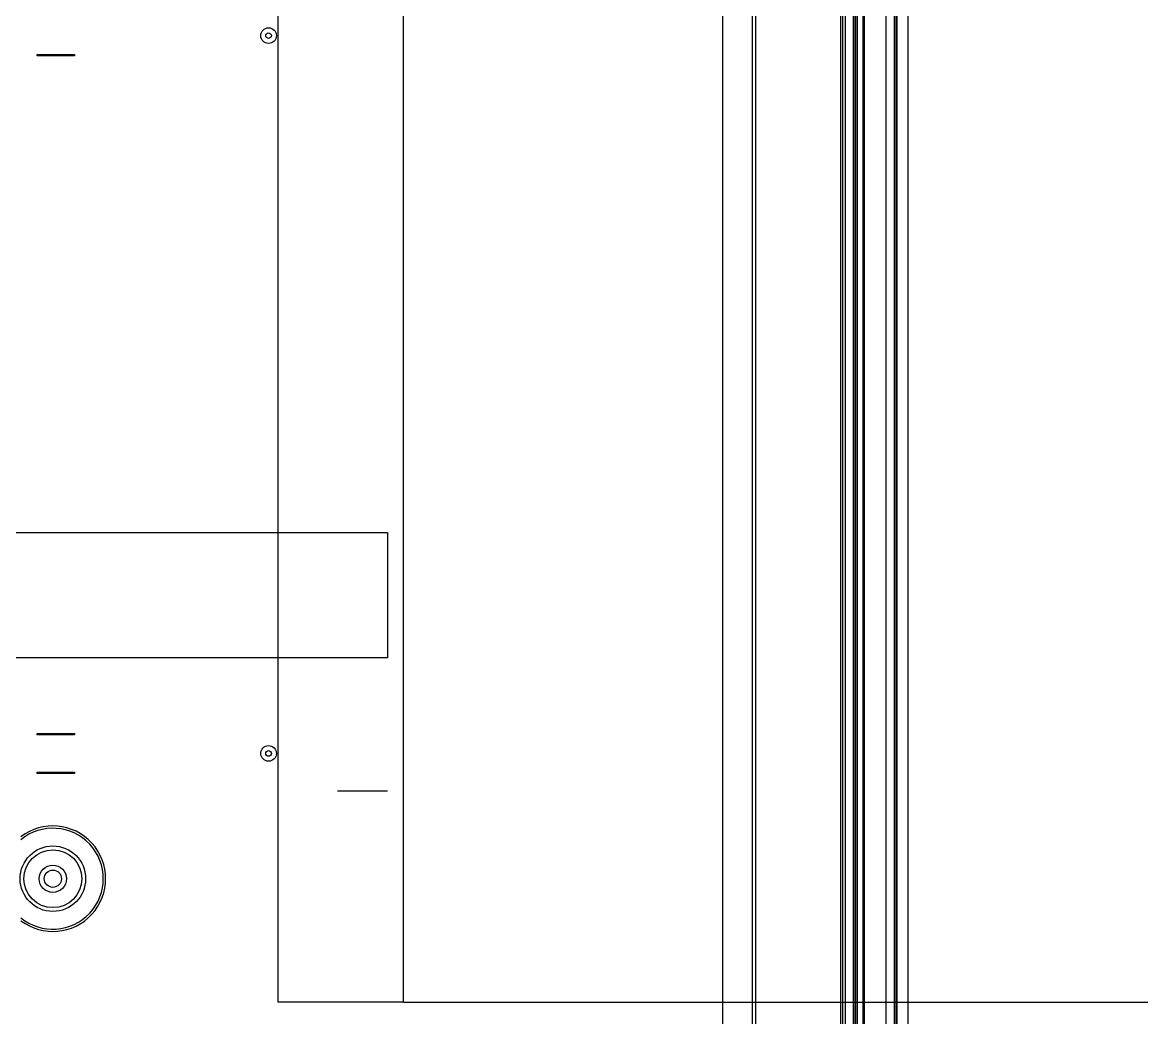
# Model space of a CAD drawing. Header units: inches. Extents: x 67335 to 69337, y -6743 to -3973.
# Drawn here: x 68902.2 to 69081.2, y -5390.5 to -5231.4 of the extents above; entities that cross this region are included whole.
import ezdxf

# ---------------------------------------------------------------- set-up
doc = ezdxf.new("R2010")
doc.units = ezdxf.units.IN
doc.header["$LTSCALE"] = 2.574606
doc.header["$MEASUREMENT"] = 0
doc.layers.get('0').update_dxf_attribs({"linetype": 'CONTINUOUS'})
doc.layers.add('02___PRT_ALL_AXES', color=7, linetype='CONTINUOUS')

msp = doc.modelspace()

# ---------------------------------------------------------------- linework, layer by layer
at = {"color": 7, "linetype": 'Continuous'}
for p, q in [((69040.28, -4654.04), (69040.28, -5474.66)), ((69041.68, -5474.66), (69041.68, -4653.14)), ((69036.58, -4656.04), (69036.58, -5474.66)), ((69036.78, -4656.04), (69036.78, -5474.66)), ((69041.88, -4656.04), (69041.88, -5474.66)), ((69035.16, -4661.26), (69035.16, -5474.66)), ((69035.49, -5474.66), (69035.49, -4661.07)), ((69035.7, -4660.95), (69035.7, -5474.66)), ((69033.02, -4666.51), (69033.02, -5452.2)), ((69033.35, -4666.51), (69033.35, -5452.2)), ((69033.77, -4665.54), (69033.77, -5462.65)), ((69014.17, -4697.25), (69014.17, -5446.14)), ((69018.91, -4697.25), (69018.91, -5446.03))]:
    msp.add_line(p, q, dxfattribs=at)
at = {"color": 5, "linetype": 'Continuous'}
msp.add_line((69035.08, -5474.66), (69035.08, -4661.31), dxfattribs=at)
at = {"linetype": 'Continuous'}
for p, q in [((69014.17, -4697.25), (69014.17, -5446.83)), ((69018.91, -4697.25), (69018.91, -5446.03)), ((69019.47, -5446.03), (69019.47, -4697.25)), ((68904.51, -5236.48), (68910.51, -5236.48)), ((68904.51, -5236.68), (68904.51, -5236.48)), ((68910.51, -5236.68), (68904.51, -5236.68)), ((68910.51, -5236.48), (68910.51, -5236.68)), ((68904.51, -5345.07), (68910.51, -5345.07)), ((68904.51, -5345.27), (68904.51, -5345.07)), ((68910.51, -5345.27), (68904.51, -5345.27)), ((68910.51, -5345.07), (68910.51, -5345.27)), ((68904.51, -5351.27), (68910.51, -5351.27)), ((68904.51, -5351.47), (68904.51, -5351.27)), ((68910.51, -5351.47), (68904.51, -5351.47)), ((68910.51, -5351.27), (68910.51, -5351.47))]:
    msp.add_line(p, q, dxfattribs=at)
at = {"color": 1}
for p, q in [((68943.08, -5388.03), (68943.08, -4756.05)), ((68963.08, -4756.05), (68963.08, -5388.03)), ((67676.54, -5312.96), (68960.54, -5312.96)), ((68960.54, -5312.96), (68960.54, -5332.96)), ((68960.54, -5332.96), (67676.54, -5332.96)), ((68963.08, -5388.03), (68943.08, -5388.03))]:
    msp.add_line(p, q, dxfattribs=at)
at = {"color": 6}
msp.add_line((68952.54, -5354.27), (68960.54, -5354.27), dxfattribs=at)
at = {"color": 7}
msp.add_line((68963.14, -5388.03), (69198.38, -5388.03), dxfattribs=at)
at = {"linetype": 'Continuous'}
for centre, radius in [((68941.54, -5233.48), 1.25), ((68941.54, -5233.48), 0.45), ((68941.54, -5348.27), 1.25), ((68941.54, -5348.27), 0.45), ((68907.04, -5368.3), 5.24), ((68907.04, -5368.3), 4.63), ((68907.04, -5368.3), 2.18), ((68907.04, -5368.3), 1.38)]:
    msp.add_circle(centre, radius, dxfattribs=at)
for radius, start, end in [(8.44, 232.6824, 127.3177), (8.07, 230.6344, 129.3657)]:
    msp.add_arc((68907.04, -5368.3), radius, start, end, dxfattribs=at)
at = {"layer": '02___PRT_ALL_AXES', "color": 7, "linetype": 'Continuous'}
msp.add_line((69042.08, -5477.46), (69042.08, -4652.64), dxfattribs=at)
at = {"layer": '02___PRT_ALL_AXES', "color": 2, "linetype": 'Continuous'}
msp.add_line((69043.78, -4652.88), (69043.78, -5477.46), dxfattribs=at)

doc.saveas('drawing.dxf')
